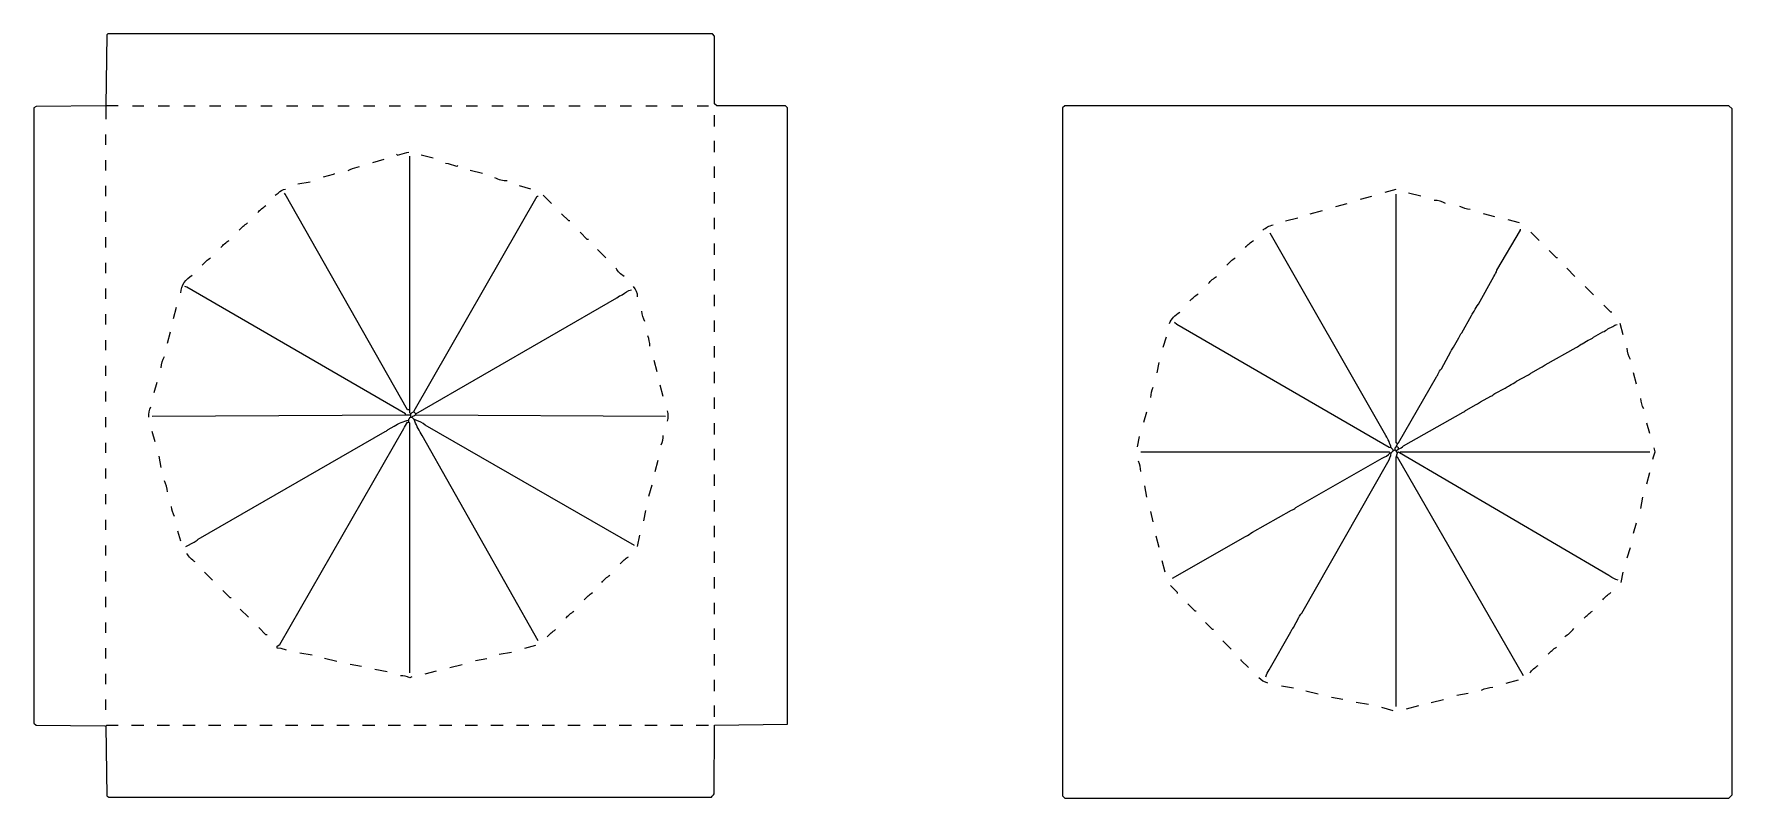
# Model space of a CAD drawing. Extents: x 85 to 1739, y 40 to 784.
import ezdxf

# ---------------------------------------------------------------- set-up
doc = ezdxf.new("R2010")
doc.units = 0
doc.layers.get('0').update_dxf_attribs({"linetype": 'CONTINUOUS'})

msp = doc.modelspace()

# ---------------------------------------------------------------- linework, layer by layer
at = {"color": 250, "linetype": 'CONTINUOUS'}
for points in [[(155, 110), (156, 42), (158, 41), (745, 41, 0.087077), (747.5, 44), (748, 111), (819, 112), (819, 712), (817, 714), (750, 714), (748, 716), (748, 782), (746, 784), (157, 784), (156, 783), (155, 714), (155, 701)], [(331, 184), (325.9, 185.6), (322, 186), (322, 188), (324.5, 189.5), (445.2, 399.9), (445.8, 401.1), (449, 406), (450, 406), (450, 408, -0.212214), (452, 411), (452, 413), (452, 414), (451, 415), (451, 418), (451, 665)], [(391, 651, -0.06928), (399.9, 654.3), (402, 655)], [(320, 627), (323, 629, -0.205258), (330, 633)], [(303, 610, -0.071068), (311, 617)], [(452, 414, -0.184026), (455, 416), (455.2, 416.9), (575, 626), (576, 626)], [(1460, 619, 0.107174), (1449, 622)], [(285, 593, -0.071068), (293, 600)], [(1282, 593, -0.129377), (1292, 598)], [(267, 576, -0.071068), (275, 583)], [(1265, 576, -0.071068), (1273, 583)], [(1409, 378), (1409, 379), (1407, 381, 0.082064), (1401.8, 392.9), (1289, 590)], [(1413, 385), (1414, 386), (1451, 450, 0.067868), (1452.8, 453.1, -0.089283), (1456, 458), (1465.2, 474.9, -0.06304), (1467.8, 479.1), (1472.8, 488.1, -0.067698), (1475.8, 493.1), (1485.2, 509.9, -0.06304), (1487.8, 514.1, -0.067868), (1492, 521), (1507, 548, 0.079147), (1510, 554), (1532.8, 593.1), (1533, 594)], [(249, 559, -0.071068), (257, 566)], [(1247, 559, -0.064905), (1255, 566)], [(228, 532, -0.249266), (239, 549)], [(660, 548, -0.165548), (652, 556)], [(1229, 541, -0.071068), (1237, 548)], [(457, 414), (652.9, 527.2, -0.102096), (658, 530, -0.09805), (667, 535)], [(673, 528, 0.188499), (669, 538)], [(1211, 524, -0.071068), (1219, 531)], [(680, 504, -0.084895), (677, 514)], [(1191, 502, -0.166805), (1201, 513)], [(1412, 378), (1414, 380, 0.129316), (1419.1, 382.8), (1477.1, 415.8, 0.078461), (1480.1, 417.8), (1489.9, 423.2, 0.072833), (1494.1, 425.8), (1503.9, 431.2, 0.113019), (1508, 434), (1517.9, 439.2, 0.06304), (1522.1, 441.8, 0.067868), (1529, 446), (1540.1, 451.8, 0.078461), (1543.1, 453.8), (1552.9, 459.2, 0.06304), (1557.1, 461.8), (1587.1, 478.8, 0.089283), (1592, 482), (1592.9, 482.2), (1599, 486, 0.129316), (1604.1, 488.8), (1613.1, 493.8, 0.089283), (1618, 497), (1622.9, 499.2, -0.17279), (1627, 501)], [(685, 480, 0.07216), (683, 490)], [(209, 459, -0.100044), (212, 470)], [(1640, 467, -0.107174), (1637, 478)], [(1173, 430, -0.07216), (1175, 440)], [(702, 407, 0.160584), (702, 417)], [(1653, 419, -0.084895), (1650, 429)], [(233, 285), (240.9, 289.2, 0.113019), (245, 292), (427.1, 396.8, 0.118981), (430, 399), (436, 402, -0.102206), (450, 408)], [(452, 411), (453, 411, -0.120666), (457, 413), (700, 412)], [(576, 193), (463.2, 393.1, -0.064106), (456, 407), (455, 409), (453, 411)], [(670, 286), (466.2, 403.2, 0.067481), (457, 408), (455, 409)], [(696, 384, 0.122524), (698, 393)], [(1163, 358, 0.07216), (1161, 368)], [(1194, 254), (1265.1, 294.8, 0.067868), (1272, 299), (1309.9, 320.2, 0.06304), (1314.1, 322.8), (1398.1, 370.8, 0.104694), (1406, 376)], [(1285, 158, -0.129902), (1288.2, 164.9), (1309.2, 201.9, -0.06304), (1311.8, 206.1), (1317.2, 215.9, -0.06304), (1319.8, 220.1), (1403.8, 367.1, 0.088585), (1407, 376)], [(1628, 252, -0.087767), (1620.1, 256.2), (1618.9, 256.8), (1415, 376)], [(215, 338, 0.100044), (212, 349)], [(222, 314, -0.084895), (219, 324)], [(242, 270, -0.107188), (234, 278)], [(656, 268, -0.071068), (664, 275)], [(638, 250, -0.071068), (646, 257)], [(621, 233, -0.071068), (629, 240)], [(1613, 233, -0.071068), (1621, 240)], [(603, 215, -0.071068), (611, 222)], [(1595, 215, -0.071068), (1603, 222)], [(585, 197, -0.071068), (593, 204)], [(1576, 197, 0.071068), (1585, 205)], [(1560, 180, -0.071068), (1568, 187)], [(1542, 162, -0.071068), (1550, 169)], [(1287, 152, -0.148478), (1278, 157)]]:
    msp.add_lwpolyline(points, format="xyb", dxfattribs=at)
for points in [[(167, 714), (155, 714), (87, 713.5), (85, 712), (85, 113), (87, 111), (154.1, 110.2), (155, 110), (156, 111), (167, 111)], [(181, 714), (192, 714)], [(206, 714), (217, 714)], [(231, 714), (242, 714)], [(256, 714), (267, 714)], [(281, 714), (292, 714)], [(306, 714), (317, 714)], [(331, 714), (342, 714)], [(356, 714), (367, 714)], [(381, 714), (392, 714)], [(406, 714), (417, 714)], [(431, 714), (442, 714)], [(456, 714), (467, 714)], [(481, 714), (492, 714)], [(506, 714), (517, 714)], [(531, 714), (542, 714)], [(556, 714), (567, 714)], [(581, 714), (592, 714)], [(606, 714), (617, 714)], [(631, 714), (642, 714)], [(656, 714), (667, 714)], [(681, 714), (692, 714)], [(706, 714), (717, 714)], [(731, 714), (742, 714)], [(1736, 40), (1738, 42), (1739, 43), (1739, 711), (1736, 714), (1089, 714), (1087, 712), (1087, 42), (1089, 40), (1736, 40)], [(155, 676), (155, 686)], [(415, 659), (426, 662)], [(438, 667), (439, 666), (448.1, 668.7), (450, 669)], [(474, 663), (462, 666)], [(155, 651), (155, 661)], [(367, 645), (376.9, 647.4), (378, 648)], [(522, 648), (510, 651)], [(155, 626), (155, 636)], [(451, 418), (449, 418), (329.8, 627.9), (329, 629)], [(342, 638), (354, 640)], [(569, 633), (558, 636)], [(1401, 630), (1412, 633)], [(589, 619), (581, 627)], [(1328, 609), (1340, 612)], [(1353, 616), (1364, 619)], [(1377, 623), (1388, 626)], [(155, 601), (155, 611)], [(607, 602), (606, 602), (599, 609)], [(1304, 602), (1316, 605)], [(1508, 606), (1497, 609)], [(155, 576), (155, 586)], [(625, 584), (624, 584), (617, 591)], [(1551, 583), (1543, 591)], [(642, 566), (634, 574)], [(1569, 566), (1568, 566), (1561, 573)], [(155, 551), (155, 561)], [(1586, 548), (1578, 556)], [(155, 526), (155, 536)], [(447, 413), (447, 414), (233.8, 537.6), (232, 538)], [(1604, 530), (1596, 538)], [(1622, 513), (1621, 513), (1614, 520)], [(155, 501), (155, 511)], [(1407, 381), (1405.1, 381.3), (1198.2, 501.2), (1196, 503)], [(1633, 491), (1630, 502)], [(155, 476), (155, 486)], [(215, 483), (218, 494)], [(1185, 479), (1188, 489)], [(692, 455), (689, 466)], [(1179, 454), (1181, 464)], [(155, 451), (155, 461)], [(1646, 443), (1643, 454)], [(155, 426), (155, 436)], [(698, 431), (695, 442)], [(1166, 406), (1169, 416)], [(155, 401), (155, 411)], [(200, 412), (447, 413), (452, 413)], [(203, 387), (200, 397)], [(451, 162), (451, 405), (450, 406)], [(1659, 395), (1656, 405)], [(155, 376), (155, 386)], [(1160, 382), (1162, 392)], [(1662, 370), (1662.6, 372.1), (1664, 377), (1663, 381)], [(209, 362), (207, 373)], [(690, 358), (693, 369)], [(1412, 129), (1412, 372), (1413, 376), (1412, 378), (1411, 379)], [(1536, 159), (1413, 372), (1412, 372)], [(155, 351), (155, 361)], [(1656, 346), (1659, 357)], [(155, 326), (155, 336)], [(1169, 333), (1167, 344)], [(1650, 322), (1652, 333)], [(679, 310), (681, 320)], [(1175, 309), (1173, 319)], [(155, 301), (155, 311)], [(228, 290), (225, 300)], [(155, 276), (155, 286)], [(673, 285), (675, 296)], [(1187, 260), (1184, 271)], [(155, 251), (155, 261)], [(259, 252), (251, 260)], [(1631, 250), (1633, 260)], [(155, 226), (155, 236)], [(277, 235), (276, 235), (269, 242)], [(1199, 239), (1199, 240), (1192, 247)], [(294, 216), (286, 224)], [(1217, 222), (1216, 222), (1209, 229)], [(155, 201), (155, 211)], [(312, 199), (311, 199), (304, 206)], [(1234, 204), (1233, 204), (1226, 211)], [(155, 176), (155, 186)], [(538, 180), (550, 182)], [(563, 186), (574, 189)], [(1251, 185), (1243, 193)], [(380, 173), (368, 176)], [(515, 174), (526, 176)], [(1268, 167), (1261, 174), (1261, 175)], [(155, 151), (155, 161)], [(429, 163), (417, 165)], [(466, 161), (477, 164)], [(1312, 147), (1300, 149)], [(1519, 152), (1531, 155)], [(155, 126), (155, 136)], [(1336, 141), (1324, 144)], [(1471, 140), (1482, 142)], [(1422, 127), (1434, 130)], [(180, 111), (192, 111)], [(205, 111), (217, 111)], [(230, 111), (242, 111)], [(255, 111), (267, 111)], [(280, 111), (292, 111)], [(305, 111), (317, 111)], [(330, 111), (342, 111)], [(355, 111), (367, 111)], [(380, 111), (392, 111)], [(405, 111), (417, 111)], [(430, 111), (442, 111)], [(455, 111), (467, 111)], [(480, 111), (492, 111)], [(505, 111), (517, 111)], [(530, 111), (542, 111)], [(555, 111), (567, 111)], [(580, 111), (592, 111)], [(605, 111), (617, 111)], [(630, 111), (642, 111)], [(655, 111), (667, 111)], [(680, 111), (692, 111)], [(705, 111), (717, 111)], [(730, 111), (742, 111)]]:
    msp.add_lwpolyline(points, dxfattribs=at)
at = {"color": 251, "linetype": 'CONTINUOUS'}
for points in [[(748, 694), (748, 705)], [(748, 669), (748, 680)], [(748, 644), (748, 655)], [(748, 619), (748, 630)], [(748, 594), (748, 605)], [(748, 569), (748, 580)], [(748, 544), (748, 555)], [(748, 519), (748, 530)], [(748, 494), (748, 505)], [(748, 469), (748, 480)], [(748, 444), (748, 455)], [(457, 413), (457, 414), (455, 416)], [(748, 419), (748, 430)], [(748, 394), (748, 405)], [(748, 369), (748, 380)], [(1413, 376), (1414, 377), (1415, 376), (1416, 377), (1659, 377)], [(748, 344), (748, 355)], [(748, 319), (748, 330)], [(748, 294), (748, 305)], [(748, 269), (748, 280)], [(748, 244), (748, 255)], [(748, 219), (748, 230)], [(748, 194), (748, 205)], [(748, 169), (748, 180)], [(748, 144), (748, 155)], [(748, 119), (748, 130)]]:
    msp.add_lwpolyline(points, dxfattribs=at)
at = {"color": 27, "linetype": 'CONTINUOUS'}
for points in [[(498, 656), (497, 655), (488.9, 657.6), (486, 658)], [(1436, 626), (1424, 629)], [(221, 507), (224, 518)], [(1643, 298), (1646, 308)], [(1181, 284), (1178, 295)], [(1637, 274), (1640, 284)], [(404, 168), (393, 170)], [(1446, 133), (1458, 136)]]:
    msp.add_lwpolyline(points, dxfattribs=at)
for points in [[(546, 641, -0.133484), (534, 644)], [(453, 158), (451, 157, 0.122524), (442, 159)]]:
    msp.add_lwpolyline(points, format="xyb", dxfattribs=at)
at = {"color": 37, "linetype": 'CONTINUOUS'}
msp.add_lwpolyline([(1163, 377), (1405, 377), (1406, 376), (1407, 376), (1409, 378), (1411, 379), (1411, 381), (1412, 382), (1413, 385), (1412, 386), (1412, 628)], dxfattribs=at)
at = {"color": 247, "linetype": 'CONTINUOUS'}
for points in [[(1484, 613, -0.084719), (1474, 616)], [(1495, 145, -0.107174), (1506, 148)]]:
    msp.add_lwpolyline(points, format="xyb", dxfattribs=at)
for points in [[(1532, 600), (1521, 603)], [(202, 435), (205, 445)], [(684, 334), (687, 345)], [(356, 179), (344, 181)], [(490, 167), (502, 170)], [(1360, 136), (1349, 138)], [(1385, 131), (1373, 133)], [(1409, 125), (1398, 128)]]:
    msp.add_lwpolyline(points, dxfattribs=at)
at = {"color": 197, "linetype": 'CONTINUOUS'}
msp.add_lwpolyline([(197, 411, -0.131581), (199, 421)], format="xyb", dxfattribs=at)
at = {"color": 251, "linetype": 'CONTINUOUS'}
msp.add_lwpolyline([(1414, 380, 0.618034), (1412, 382)], format="xyb", dxfattribs=at)

doc.saveas('drawing.dxf')
